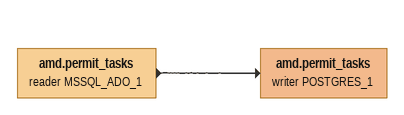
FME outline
amd.permit_tasks (reader MSSQL_ADO_1)
    -> amd.permit_tasks (writer POSTGRES_1)
amd.permit_tasks (writer POSTGRES_1)
